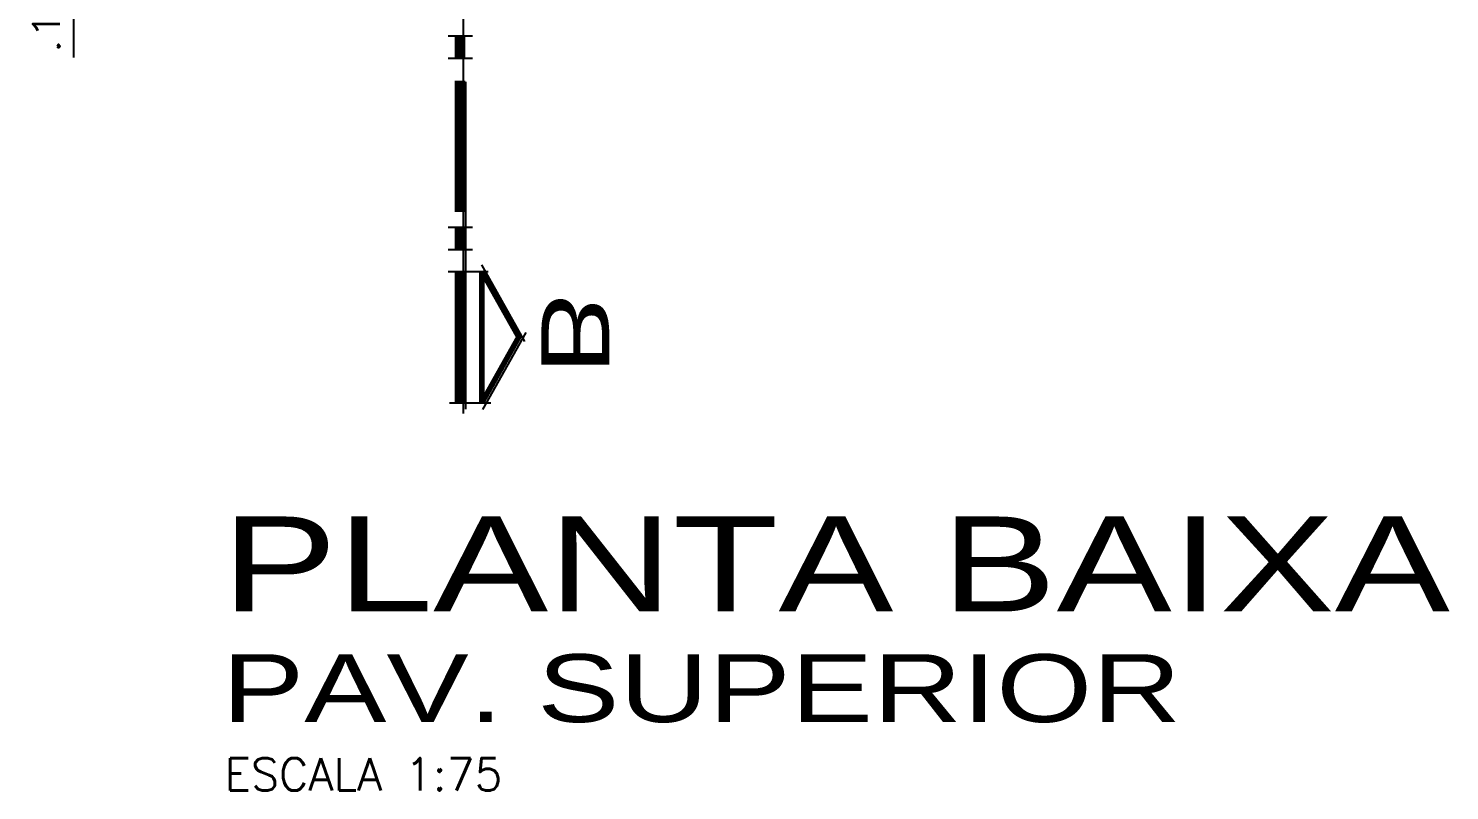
# Model space of a CAD drawing. Extents: x -6 to 123, y -41 to 65.
# Drawn here: x 3.87 to 9.1, y -15.47 to -12.67 of the extents above; entities that cross this region are included whole.
import ezdxf

# ---------------------------------------------------------------- set-up
doc = ezdxf.new("R2010")
doc.units = 0
doc.header["$MEASUREMENT"] = 0
doc.linetypes.add('ACAD_ISO10W100', pattern=[18.5, 12, -3, 0.5, -3])
doc.layers.get('0').update_dxf_attribs({"linetype": 'CONTINUOUS'})
doc.layers.get('DEFPOINTS').update_dxf_attribs({"linetype": 'CONTINUOUS'})
for name, color, linetype in [('CORTE', 6, 'CONTINUOUS'), ('CT', 1, 'CONTINUOUS'), ('LCORTE', 9, 'ACAD_ISO10W100'), ('T2', 6, 'CONTINUOUS'), ('TELHA', 30, 'CONTINUOUS')]:
    doc.layers.add(name, color=color, linetype=linetype)
doc.styles.add('ARIAL', font='arial.ttf')
doc.styles.add('SIMPLEX', font='simplex.shx', dxfattribs={"width": 1.2})
doc.dimstyles.new('CT-50', dxfattribs={"dimtxt": 0.1, "dimasz": 0.08, "dimexe": 0.08, "dimexo": 0.05, "dimgap": 0.05, "dimtad": 1, "dimzin": 4, "dimdsep": 46, "dimtxsty": 'SIMPLEX', "dimblk1": 'OBLIQUE', "dimblk2": 'OBLIQUE', "dimsah": 1, "dimcen": 0.08, "dimdle": 0.08, "dimclrt": 3, "dimadec": 0, "dimazin": 0, "dimtfac": 1, "dimtmove": 0, "dimatfit": 3, "dimldrblk": 'OBLIQUE', "dimfxl": 1, "dimtolj": 1, "dimtzin": 4, "dimarcsym": 0})

# ---------------------------------------------------------------- blocks, each defined once
blk = doc.blocks.new('_OBLIQUE')
at = {"color": 0, "linetype": 'ByBlock'}
blk.add_line((-0.5, -0.5), (0.5, 0.5), dxfattribs=at)
blk = doc.blocks.new('*D55')
at = {"color": 0, "linetype": 'ByBlock'}
for p, q in [((4.0361, -12.1719), (4.0361, -12.4019)), ((4.3683, -12.2519), (3.9561, -12.2519)), ((4.3683, -12.4019), (3.9561, -12.4019)), ((4.0361, -12.4019), (4.0361, -12.7724))]:
    blk.add_line(p, q, dxfattribs=at)
at = {"layer": 'DEFPOINTS', "color": 0, "linetype": 'ByBlock'}
for p in [(4.4183, -12.2519), (4.0361, -12.4019), (4.4183, -12.4019)]:
    blk.add_point(p, dxfattribs=at)
at = {"color": 0, "linetype": 'ByBlock', "xscale": 0.08, "yscale": 0.08, "zscale": 0.08}
for p, rotation in [((4.0361, -12.2519), 90), ((4.0361, -12.4019), 270)]:
    blk.add_blockref('_OBLIQUE', p, dxfattribs=dict(at, rotation=rotation))
at = {"color": 3, "linetype": 'ByBlock', "insert": (3.9361, -12.6272), "char_height": 0.1, "attachment_point": 5, "rotation": 90, "style": 'SIMPLEX'}
blk.add_mtext('\\A1;.15', dxfattribs=at)

msp = doc.modelspace()

# ---------------------------------------------------------------- linework, layer by layer
at = {"layer": 'CORTE', "color": 2}
for p, q in [((5.5061, -12.6937), (5.4158, -12.6937)), ((5.4158, -12.7744), (5.5061, -12.7744)), ((5.4795, -12.8615), (5.4795, -14.068)), ((5.5061, -13.3991), (5.4158, -13.3991)), ((5.4158, -13.4797), (5.5061, -13.4797)), ((5.5382, -13.5366), (5.6968, -13.819)), ((5.4158, -13.5604), (5.5634, -13.5604)), ((5.7022, -13.7856), (5.5429, -14.0692))]:
    msp.add_line(p, q, dxfattribs=at)
for points, const_width in [([(5.4594, -12.6937), (5.4594, -12.7744)], 0.0403), ([(5.4594, -13.3418), (5.4594, -12.858)], 0.0403), ([(5.4594, -13.3991), (5.4594, -13.4797)], 0.0403), ([(5.4594, -13.5604), (5.4594, -14.0442)], 0.0403), ([(5.54, -14.0442), (5.54, -13.5604)], 0.0202), ([(5.54, -13.5604), (5.6759, -13.8023), (5.54, -14.0442)], 0.0202)]:
    msp.add_lwpolyline(points, dxfattribs=dict(at, const_width=const_width))
at = {"layer": 'LCORTE'}
msp.add_line((5.4716, 8.8177), (5.4716, -14.0843), dxfattribs=at)
at = {"layer": 'TELHA', "color": 2}
msp.add_line((5.4212, -14.0442), (5.5725, -14.0442), dxfattribs=at)

# ---------------------------------------------------------------- texts
at = {"layer": 'T2', "style": 'ARIAL', "oblique": -180, "text_generation_flag": 4, "width": 1.3}
msp.add_text('B', height=0.25, rotation=90, dxfattribs=at).set_placement((5.7593, -13.9408))
at = {"layer": 'T2', "style": 'ARIAL', "width": 1.3}
for s, height, p in [('PLANTA BAIXA ', 0.35, (4.5831, -14.8134)), ('PAV. SUPERIOR', 0.25, (4.5831, -15.2209))]:
    msp.add_text(s, height=height, dxfattribs=at).set_placement(p)
at = {"layer": 'T2', "style": 'SIMPLEX'}
msp.add_text('ESCALA 1:75', height=0.12, dxfattribs=at).set_placement((4.5925, -15.4733))

# ---------------------------------------------------------------- dimensions: what is measured, and where the dimension line sits
at = {"layer": 'CT'}
dim = msp.add_linear_dim(base=(4.0361, -12.4019), p1=(4.4183, -12.2519), p2=(4.4183, -12.4019), angle=90, dimstyle='CT-50', dxfattribs=at)
dim.commit()
dim.dimension.update_dxf_attribs({"geometry": '*D55', "text_midpoint": (3.9361, -12.6272)})

doc.saveas('drawing.dxf')
